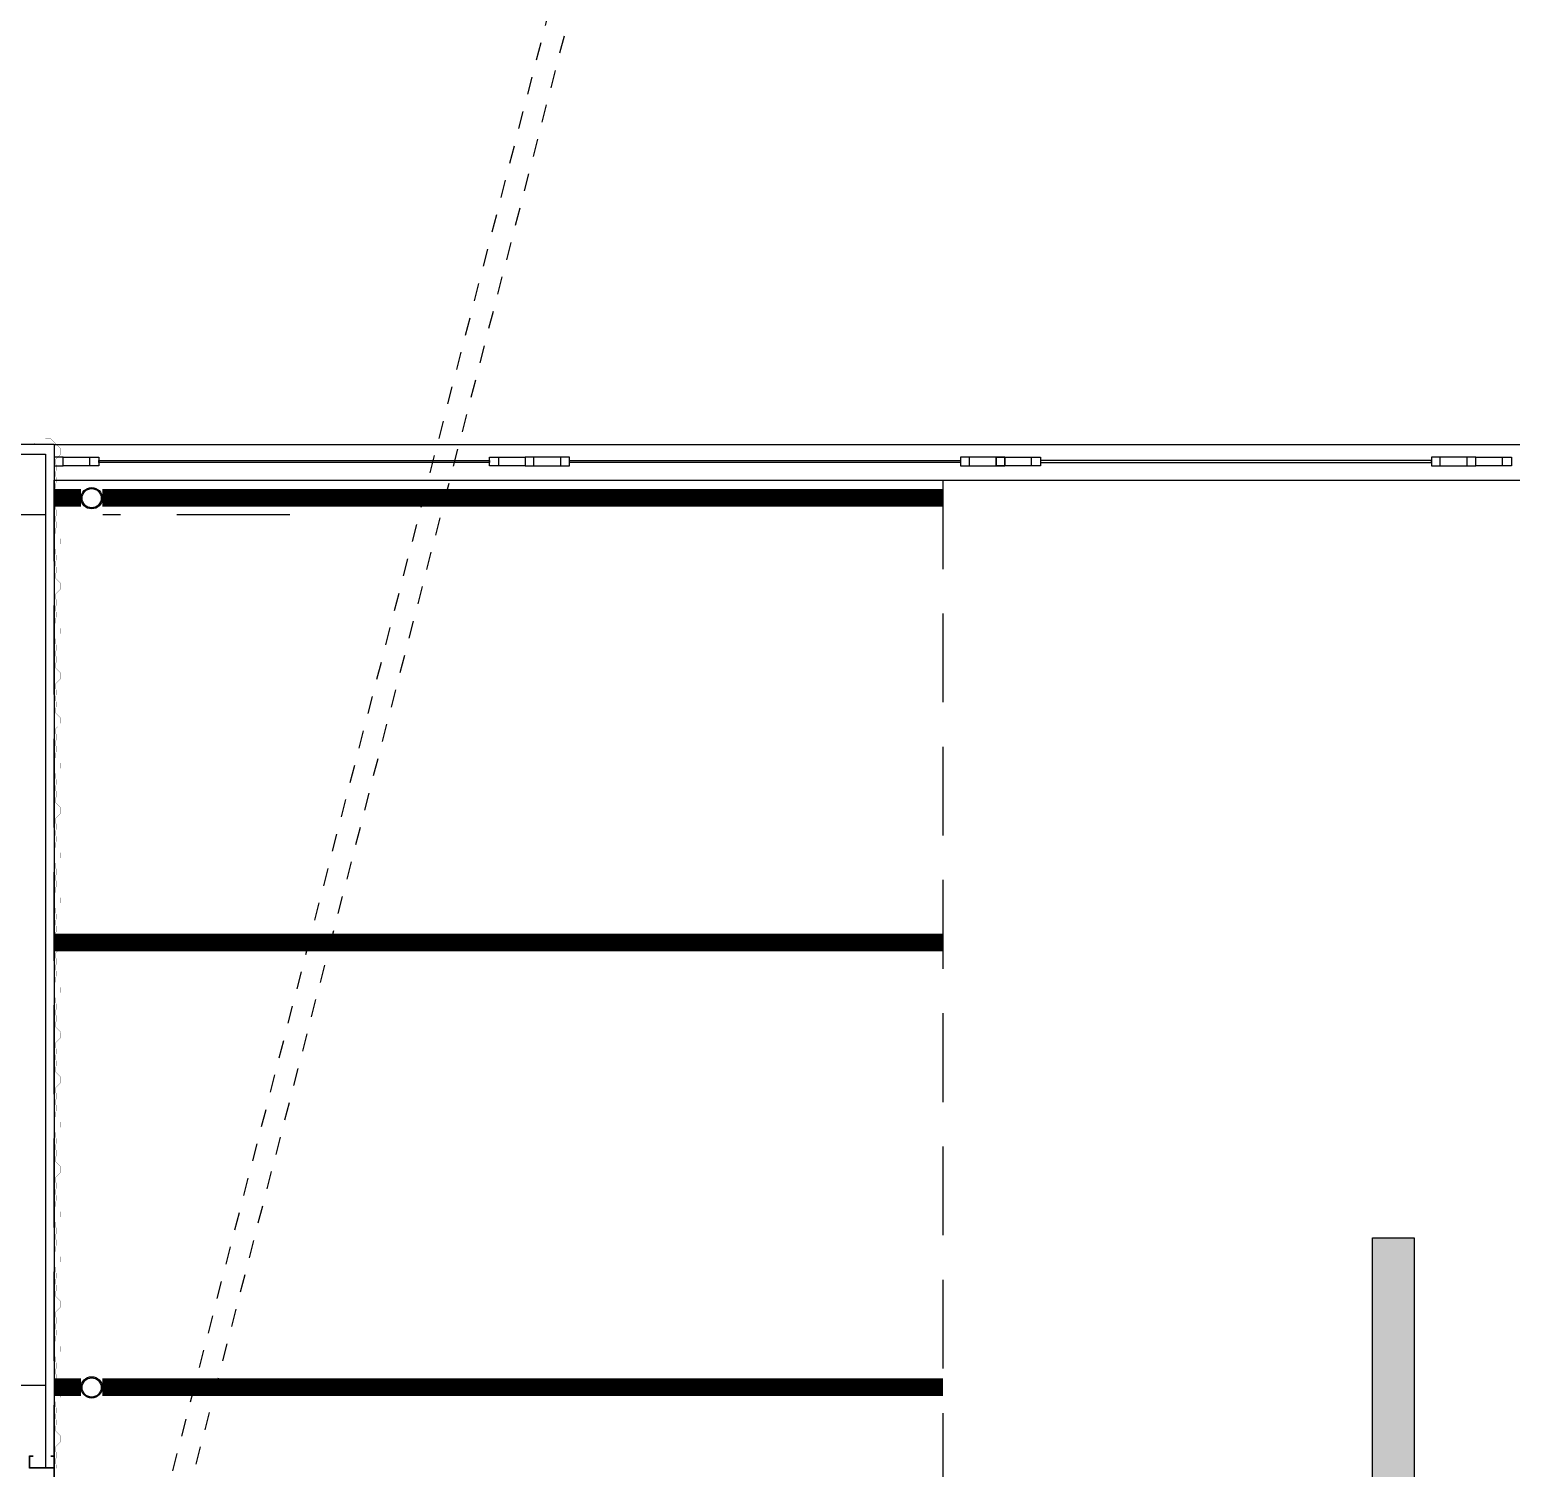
# Model space of a CAD drawing. Header units: millimetres. Extents: x -579 to 213, y -67 to 509.
# Drawn here: x 0.14 to 8.48, y 24.03 to 32.13 of the extents above; entities that cross this region are included whole.
import ezdxf
from ezdxf.xclip import XClip

# ---------------------------------------------------------------- set-up
doc = ezdxf.new("R2010")
doc.units = ezdxf.units.MM
doc.header["$LTSCALE"] = 0.1
for name, pattern in [('X REF - ANELO INST bind$0$X REF - ANELO EXT$0$DASHED', [0.75, 0.5, -0.25]), ('X REF - ANELO INST bind$0$X REF - ANELO$0$DASHDOT2', [12.7, 6.35, -3.175, 0, -3.175]), ('X REF - ANELO INST bind$0$X REF - ANELO$0$HIDDEN2', [0.1875, 0.125, -0.0625])]:
    doc.linetypes.add(name, pattern=pattern)
for name, color, linetype in [('X REF - ANELO INST bind$0$X REF - ANELO EXT$0$A-VISTAS', 8, 'Continuous'), ('X REF - ANELO INST bind$0$X REF - ANELO EXT$0$C-METALICA', 8, 'Continuous'), ('X REF - ANELO INST bind$0$X REF - ANELO EXT$0$MET-COLUMNA METALICA', 7, 'Continuous'), ('X REF - ANELO INST bind$0$X REF - ANELO EXT$0$P-PINT VIAL AMARILLA', 9, 'Continuous'), ('X REF - ANELO INST bind$0$X REF - ANELO EXT$0$PROY-MEDIASOMBRA', 8, 'X REF - ANELO INST bind$0$X REF - ANELO EXT$0$DASHED'), ('X REF - ANELO INST bind$0$X REF - ANELO$0$A-CHAPA TRAPEZOIDAL', 8, 'Continuous'), ('X REF - ANELO INST bind$0$X REF - ANELO$0$A-VISTAS', 8, 'Continuous'), ('X REF - ANELO INST bind$0$X REF - ANELO$0$MET-COLUMNA METALICA', 7, 'Continuous'), ('X REF - ANELO INST bind$0$X REF - ANELO$0$MET-CORREAS DE CV', 7, 'Continuous'), ('X REF - ANELO INST bind$0$X REF - ANELO$0$MET-EJE CABRIADAS', 8, 'X REF - ANELO INST bind$0$X REF - ANELO$0$DASHDOT2'), ('X REF - ANELO INST bind$0$X REF - ANELO$0$MET-LANA VIDRIO', 8, 'Continuous'), ('X REF - ANELO INST bind$0$X REF - ANELO$0$PROY-CAÑEROS', 8, 'X REF - ANELO INST bind$0$X REF - ANELO$0$HIDDEN2')]:
    doc.layers.add(name, color=color, linetype=linetype)
doc.linetypes.add('X REF - ANELO INST bind$0$X REF - ANELO$0$REFERENCIAL CORTE TRANSVERSAL WM$0$BATTING', pattern='A,0.00254,-2.54,[134,ltypeshp.shx,S=2.54,R=0,X=-2.54,Y=0],-5.08,[134,ltypeshp.shx,S=2.54,R=180,X=2.54,Y=0],-2.54', length=10.16254)

# ---------------------------------------------------------------- blocks, each defined once
blk = doc.blocks.new('X REF - ANELO INST bind$0$X REF - ANELO EXT$0$parking')
at = {"layer": 'X REF - ANELO INST bind$0$X REF - ANELO EXT$0$P-PINT VIAL AMARILLA', "const_width": 0.1, "elevation": -0.0001}
blk.add_lwpolyline([(-4.75, 0), (0.25, 0)], dxfattribs=at)
blk = doc.blocks.new('X REF - ANELO INST bind$0$X REF - ANELO EXT$0$flecha simple')
at = {"layer": 'X REF - ANELO INST bind$0$X REF - ANELO EXT$0$P-PINT VIAL AMARILLA', "ltscale": 0.1}
blk.add_hatch(color=256, dxfattribs=at).paths.add_polyline_path([(-0.2533, 1.4062), (0.0983, 1.4605), (0.0983, 0), (0.3326, 0), (0.3326, 1.4605), (0.6842, 1.4062), (0.2213, 2.5)])
at = {"layer": 'X REF - ANELO INST bind$0$X REF - ANELO EXT$0$P-PINT VIAL AMARILLA', "linetype": 'Continuous'}
blk.add_lwpolyline([(0.3326, 0), (0.3326, 1.4605), (0.6842, 1.4062), (0.2213, 2.5), (-0.2533, 1.4062), (0.0983, 1.4605), (0.0983, 0)], close=True, dxfattribs=at)
blk = doc.blocks.new('X REF - ANELO INST bind$0$X REF - ANELO EXT')
at = {"layer": 'X REF - ANELO INST bind$0$X REF - ANELO EXT$0$A-VISTAS'}
for p, q in [((0.2793, 29.7953), (16.7808, 29.7951)), ((0.2793, 29.5951), (16.9808, 29.5951))]:
    blk.add_line(p, q, dxfattribs=at)
at = {"layer": 'X REF - ANELO INST bind$0$X REF - ANELO EXT$0$C-METALICA'}
for p, q in [((0.3293, 29.7252), (0.4793, 29.7252)), ((2.7785, 29.7252), (2.9285, 29.7252)), ((3.1285, 29.7252), (2.9785, 29.7252)), ((5.5785, 29.7252), (5.4285, 29.7252)), ((5.6285, 29.7252), (5.7785, 29.7252)), ((8.2285, 29.7252), (8.0785, 29.7252)), ((8.2785, 29.7252), (8.4285, 29.7252)), ((0.4793, 29.6752), (0.3293, 29.6752)), ((2.9285, 29.6752), (2.7785, 29.6752)), ((2.9785, 29.6752), (3.1285, 29.6752)), ((5.4285, 29.6752), (5.5785, 29.6752)), ((5.7785, 29.6752), (5.6285, 29.6752)), ((8.0785, 29.6752), (8.2285, 29.6752)), ((8.4285, 29.6752), (8.2785, 29.6752))]:
    blk.add_line(p, q, dxfattribs=at)
for points in [[(0.3293, 29.7252), (0.2793, 29.7252), (0.2793, 29.6752), (0.3293, 29.6752)], [(0.4793, 29.7252), (0.5293, 29.7252), (0.5293, 29.6752), (0.4793, 29.6752)], [(2.7285, 29.6952), (0.5293, 29.6952), (0.5293, 29.7052), (2.7285, 29.7052)], [(2.7285, 29.7252), (2.7785, 29.7252), (2.7785, 29.6752), (2.7285, 29.6752)], [(2.9785, 29.7252), (2.9285, 29.7252), (2.9285, 29.6752), (2.9785, 29.6752)], [(3.1785, 29.7252), (3.1285, 29.7252), (3.1285, 29.6752), (3.1785, 29.6752)], [(5.3785, 29.6952), (3.1785, 29.6952), (3.1785, 29.7052), (5.3785, 29.7052)], [(5.4285, 29.7252), (5.3785, 29.7252), (5.3785, 29.6752), (5.4285, 29.6752)], [(5.6285, 29.7252), (5.5785, 29.7252), (5.5785, 29.6752), (5.6285, 29.6752)], [(5.5785, 29.7252), (5.6285, 29.7252), (5.6285, 29.6752), (5.5785, 29.6752)], [(5.7785, 29.7252), (5.8285, 29.7252), (5.8285, 29.6752), (5.7785, 29.6752)], [(5.8285, 29.6952), (8.0285, 29.6952), (8.0285, 29.7052), (5.8285, 29.7052)], [(8.0785, 29.7252), (8.0285, 29.7252), (8.0285, 29.6752), (8.0785, 29.6752)], [(8.2785, 29.7252), (8.2285, 29.7252), (8.2285, 29.6752), (8.2785, 29.6752)], [(8.4285, 29.7252), (8.4785, 29.7252), (8.4785, 29.6752), (8.4285, 29.6752)]]:
    blk.add_lwpolyline(points, close=True, dxfattribs=at)
at = {"layer": 'X REF - ANELO INST bind$0$X REF - ANELO EXT$0$MET-COLUMNA METALICA'}
for centre, radius in [((0.4893, 29.4937), 0.06), ((0.4893, 29.4937), 0.054), ((0.4893, 24.489), 0.06), ((0.4893, 24.489), 0.054)]:
    blk.add_circle(centre, radius, dxfattribs=at)
at = {"layer": 'X REF - ANELO INST bind$0$X REF - ANELO EXT$0$P-PINT VIAL AMARILLA', "const_width": 0.1}
for points in [[(0.2792, 29.4953), (0.4293, 29.4953)], [(0.5493, 29.4953), (5.2792, 29.4953)], [(0.2792, 24.4906), (0.4293, 24.4906)], [(0.2792, 24.4906), (0.4293, 24.4906)], [(0.5493, 24.4906), (5.2792, 24.4906)], [(0.5493, 24.4906), (5.2792, 24.4906)]]:
    blk.add_lwpolyline(points, dxfattribs=at)
at = {"layer": 'X REF - ANELO INST bind$0$X REF - ANELO EXT$0$PROY-MEDIASOMBRA', "ltscale": 10}
blk.add_lwpolyline([(0.2793, 19.3896), (0.2792, 29.5951), (5.2791, 29.5951), (5.2792, 19.3896), (0.2793, 19.3896)], dxfattribs=at)
at = {"xscale": -1, "rotation": 180}
blk.add_blockref('X REF - ANELO INST bind$0$X REF - ANELO EXT$0$parking', (5.0292, 26.9929, 0.004), dxfattribs=at)
at = {"extrusion": (4.59844e-06, 3.36838e-19, 1), "xscale": -0.9999999999999967, "rotation": 180}
blk.add_blockref('X REF - ANELO INST bind$0$X REF - ANELO EXT$0$flecha simple', (7.5988, 25.331, -0.0005), dxfattribs=at)
blk = doc.blocks.new('X REF - ANELO INST bind$0$X REF - ANELO')
at = {"layer": 'X REF - ANELO INST bind$0$X REF - ANELO$0$A-CHAPA TRAPEZOIDAL'}
for points in [[(0.2877, 29.7998, 0.0006, 0.0006, 0), (0.2594, 29.828, 0.0006, 0.0006, 0), (0.2294, 29.828, 0.0006, 0.0006, 0), (0.2011, 29.7998, 0.0006, 0.0006, 0), (0.1711, 29.7998, 0.0006, 0.0006, 0), (0.1671, 29.8038, 0.0006, 0.0006, 0), (0.1371, 29.8038, 0.0006, 0.0006, 0)], [(0.2917, 28.3232, 0.0006, 0.0006, 0), (0.2917, 28.3483, 0.0006, 0.0006, 0), (0.2877, 28.3523, 0.0006, 0.0006, 0), (0.2877, 28.3823, 0.0006, 0.0006, 0), (0.2917, 28.3863, 0.0006, 0.0006, 0), (0.2917, 28.4163, 0.0006, 0.0006, 0), (0.2877, 28.4203, 0.0006, 0.0006, 0), (0.2877, 28.4503, 0.0006, 0.0006, 0), (0.3159, 28.4786, 0.0006, 0.0006, 0), (0.3159, 28.5086, 0.0006, 0.0006, 0), (0.2877, 28.5369, 0.0006, 0.0006, 0), (0.2877, 28.5669, 0.0006, 0.0006, 0), (0.2917, 28.5709, 0.0006, 0.0006, 0), (0.2917, 28.6009, 0.0006, 0.0006, 0), (0.2877, 28.6049, 0.0006, 0.0006, 0), (0.2877, 28.6349, 0.0006, 0.0006, 0), (0.2917, 28.6389, 0.0006, 0.0006, 0), (0.2917, 28.6689, 0.0006, 0.0006, 0), (0.2877, 28.6729, 0.0006, 0.0006, 0), (0.2877, 28.7029, 0.0006, 0.0006, 0), (0.3159, 28.7312, 0.0006, 0.0006, 0), (0.3159, 28.7612, 0.0006, 0.0006, 0), (0.2877, 28.7895, 0.0006, 0.0006, 0), (0.2877, 28.8195, 0.0006, 0.0006, 0), (0.2917, 28.8235, 0.0006, 0.0006, 0), (0.2917, 28.8535, 0.0006, 0.0006, 0), (0.2877, 28.8575, 0.0006, 0.0006, 0), (0.2877, 28.8875, 0.0006, 0.0006, 0), (0.2917, 28.8915, 0.0006, 0.0006, 0), (0.2917, 28.9215, 0.0006, 0.0006, 0), (0.2877, 28.9255, 0.0006, 0.0006, 0), (0.2877, 28.9555, 0.0006, 0.0006, 0), (0.3159, 28.9838, 0.0006, 0.0006, 0), (0.3159, 29.0138, 0.0006, 0.0006, 0), (0.2877, 29.042, 0.0006, 0.0006, 0), (0.2877, 29.072, 0.0006, 0.0006, 0), (0.2917, 29.076, 0.0006, 0.0006, 0), (0.2917, 29.106, 0.0006, 0.0006, 0), (0.2877, 29.11, 0.0006, 0.0006, 0), (0.2877, 29.14, 0.0006, 0.0006, 0), (0.2917, 29.144, 0.0006, 0.0006, 0), (0.2917, 29.174, 0.0006, 0.0006, 0), (0.2877, 29.178, 0.0006, 0.0006, 0), (0.2877, 29.208, 0.0006, 0.0006, 0), (0.3159, 29.2363, 0.0006, 0.0006, 0), (0.3159, 29.2663, 0.0006, 0.0006, 0), (0.2877, 29.2946, 0.0006, 0.0006, 0), (0.2877, 29.3246, 0.0006, 0.0006, 0), (0.2917, 29.3286, 0.0006, 0.0006, 0), (0.2917, 29.3586, 0.0006, 0.0006, 0), (0.2877, 29.3626, 0.0006, 0.0006, 0), (0.2877, 29.3926, 0.0006, 0.0006, 0), (0.2917, 29.3966, 0.0006, 0.0006, 0), (0.2917, 29.4266, 0.0006, 0.0006, 0), (0.2877, 29.4306, 0.0006, 0.0006, 0), (0.2877, 29.4606, 0.0006, 0.0006, 0), (0.3159, 29.4889, 0.0006, 0.0006, 0), (0.3159, 29.5189, 0.0006, 0.0006, 0), (0.2877, 29.5472, 0.0006, 0.0006, 0), (0.2877, 29.5772, 0.0006, 0.0006, 0), (0.2917, 29.5812, 0.0006, 0.0006, 0), (0.2917, 29.6112, 0.0006, 0.0006, 0), (0.2877, 29.6152, 0.0006, 0.0006, 0), (0.2877, 29.6452, 0.0006, 0.0006, 0), (0.2917, 29.6492, 0.0006, 0.0006, 0), (0.2917, 29.6792, 0.0006, 0.0006, 0), (0.2877, 29.6832, 0.0006, 0.0006, 0), (0.2877, 29.7132, 0.0006, 0.0006, 0), (0.3159, 29.7415, 0.0006, 0.0006, 0), (0.3159, 29.7715, 0.0006, 0.0006, 0), (0.2877, 29.7998, 0, 0, 0)], [(0.2917, 27.0604, 0.0006, 0.0006, 0), (0.2917, 27.0855, 0.0006, 0.0006, 0), (0.2877, 27.0895, 0.0006, 0.0006, 0), (0.2877, 27.1195, 0.0006, 0.0006, 0), (0.2917, 27.1235, 0.0006, 0.0006, 0), (0.2917, 27.1535, 0.0006, 0.0006, 0), (0.2877, 27.1575, 0.0006, 0.0006, 0), (0.2877, 27.1875, 0.0006, 0.0006, 0), (0.3159, 27.2158, 0.0006, 0.0006, 0), (0.3159, 27.2458, 0.0006, 0.0006, 0), (0.2877, 27.2741, 0.0006, 0.0006, 0), (0.2877, 27.3041, 0.0006, 0.0006, 0), (0.2917, 27.3081, 0.0006, 0.0006, 0), (0.2917, 27.3381, 0.0006, 0.0006, 0), (0.2877, 27.3421, 0.0006, 0.0006, 0), (0.2877, 27.3721, 0.0006, 0.0006, 0), (0.2917, 27.3761, 0.0006, 0.0006, 0), (0.2917, 27.4061, 0.0006, 0.0006, 0), (0.2877, 27.4101, 0.0006, 0.0006, 0), (0.2877, 27.4401, 0.0006, 0.0006, 0), (0.3159, 27.4684, 0.0006, 0.0006, 0), (0.3159, 27.4984, 0.0006, 0.0006, 0), (0.2877, 27.5266, 0.0006, 0.0006, 0), (0.2877, 27.5566, 0.0006, 0.0006, 0), (0.2917, 27.5606, 0.0006, 0.0006, 0), (0.2917, 27.5906, 0.0006, 0.0006, 0), (0.2877, 27.5946, 0.0006, 0.0006, 0), (0.2877, 27.6246, 0.0006, 0.0006, 0), (0.2917, 27.6286, 0.0006, 0.0006, 0), (0.2917, 27.6586, 0.0006, 0.0006, 0), (0.2877, 27.6626, 0.0006, 0.0006, 0), (0.2877, 27.6926, 0.0006, 0.0006, 0), (0.3159, 27.7209, 0.0006, 0.0006, 0), (0.3159, 27.7509, 0.0006, 0.0006, 0), (0.2877, 27.7792, 0.0006, 0.0006, 0), (0.2877, 27.8092, 0.0006, 0.0006, 0), (0.2917, 27.8132, 0.0006, 0.0006, 0), (0.2917, 27.8432, 0.0006, 0.0006, 0), (0.2877, 27.8472, 0.0006, 0.0006, 0), (0.2877, 27.8772, 0.0006, 0.0006, 0), (0.2917, 27.8812, 0.0006, 0.0006, 0), (0.2917, 27.9112, 0.0006, 0.0006, 0), (0.2877, 27.9152, 0.0006, 0.0006, 0), (0.2877, 27.9452, 0.0006, 0.0006, 0), (0.3159, 27.9735, 0.0006, 0.0006, 0), (0.3159, 28.0035, 0.0006, 0.0006, 0), (0.2877, 28.0318, 0.0006, 0.0006, 0), (0.2877, 28.0618, 0.0006, 0.0006, 0), (0.2917, 28.0658, 0.0006, 0.0006, 0), (0.2917, 28.0958, 0.0006, 0.0006, 0), (0.2877, 28.0998, 0.0006, 0.0006, 0), (0.2877, 28.1298, 0.0006, 0.0006, 0), (0.2917, 28.1338, 0.0006, 0.0006, 0), (0.2917, 28.1638, 0.0006, 0.0006, 0), (0.2877, 28.1678, 0.0006, 0.0006, 0), (0.2877, 28.1978, 0.0006, 0.0006, 0), (0.3159, 28.2261, 0.0006, 0.0006, 0), (0.3159, 28.2561, 0.0006, 0.0006, 0), (0.2877, 28.2843, 0.0006, 0.0006, 0), (0.2877, 28.3143, 0.0006, 0.0006, 0), (0.2917, 28.3183, 0.0006, 0.0006, 0), (0.2917, 28.3483, 0.0006, 0.0006, 0), (0.2877, 28.3523, 0.0006, 0.0006, 0), (0.2877, 28.3823, 0.0006, 0.0006, 0), (0.2917, 28.3863, 0.0006, 0.0006, 0), (0.2917, 28.4163, 0.0006, 0.0006, 0), (0.2877, 28.4203, 0.0006, 0.0006, 0), (0.2877, 28.4503, 0.0006, 0.0006, 0), (0.3159, 28.4786, 0.0006, 0.0006, 0), (0.3159, 28.5086, 0.0006, 0.0006, 0), (0.2877, 28.5369, 0, 0, 0)], [(0.2917, 25.7975, 0.0006, 0.0006, 0), (0.2917, 25.8227, 0.0006, 0.0006, 0), (0.2877, 25.8267, 0.0006, 0.0006, 0), (0.2877, 25.8567, 0.0006, 0.0006, 0), (0.2917, 25.8607, 0.0006, 0.0006, 0), (0.2917, 25.8907, 0.0006, 0.0006, 0), (0.2877, 25.8947, 0.0006, 0.0006, 0), (0.2877, 25.9247, 0.0006, 0.0006, 0), (0.3159, 25.9529, 0.0006, 0.0006, 0), (0.3159, 25.9829, 0.0006, 0.0006, 0), (0.2877, 26.0112, 0.0006, 0.0006, 0), (0.2877, 26.0412, 0.0006, 0.0006, 0), (0.2917, 26.0452, 0.0006, 0.0006, 0), (0.2917, 26.0752, 0.0006, 0.0006, 0), (0.2877, 26.0792, 0.0006, 0.0006, 0), (0.2877, 26.1092, 0.0006, 0.0006, 0), (0.2917, 26.1132, 0.0006, 0.0006, 0), (0.2917, 26.1432, 0.0006, 0.0006, 0), (0.2877, 26.1472, 0.0006, 0.0006, 0), (0.2877, 26.1772, 0.0006, 0.0006, 0), (0.3159, 26.2055, 0.0006, 0.0006, 0), (0.3159, 26.2355, 0.0006, 0.0006, 0), (0.2877, 26.2638, 0.0006, 0.0006, 0), (0.2877, 26.2938, 0.0006, 0.0006, 0), (0.2917, 26.2978, 0.0006, 0.0006, 0), (0.2917, 26.3278, 0.0006, 0.0006, 0), (0.2877, 26.3318, 0.0006, 0.0006, 0), (0.2877, 26.3618, 0.0006, 0.0006, 0), (0.2917, 26.3658, 0.0006, 0.0006, 0), (0.2917, 26.3958, 0.0006, 0.0006, 0), (0.2877, 26.3998, 0.0006, 0.0006, 0), (0.2877, 26.4298, 0.0006, 0.0006, 0), (0.3159, 26.4581, 0.0006, 0.0006, 0), (0.3159, 26.4881, 0.0006, 0.0006, 0), (0.2877, 26.5164, 0.0006, 0.0006, 0), (0.2877, 26.5464, 0.0006, 0.0006, 0), (0.2917, 26.5504, 0.0006, 0.0006, 0), (0.2917, 26.5804, 0.0006, 0.0006, 0), (0.2877, 26.5844, 0.0006, 0.0006, 0), (0.2877, 26.6144, 0.0006, 0.0006, 0), (0.2917, 26.6184, 0.0006, 0.0006, 0), (0.2917, 26.6484, 0.0006, 0.0006, 0), (0.2877, 26.6524, 0.0006, 0.0006, 0), (0.2877, 26.6824, 0.0006, 0.0006, 0), (0.3159, 26.7106, 0.0006, 0.0006, 0), (0.3159, 26.7406, 0.0006, 0.0006, 0), (0.2877, 26.7689, 0.0006, 0.0006, 0), (0.2877, 26.7989, 0.0006, 0.0006, 0), (0.2917, 26.8029, 0.0006, 0.0006, 0), (0.2917, 26.8329, 0.0006, 0.0006, 0), (0.2877, 26.8369, 0.0006, 0.0006, 0), (0.2877, 26.8669, 0.0006, 0.0006, 0), (0.2917, 26.8709, 0.0006, 0.0006, 0), (0.2917, 26.9009, 0.0006, 0.0006, 0), (0.2877, 26.9049, 0.0006, 0.0006, 0), (0.2877, 26.9349, 0.0006, 0.0006, 0), (0.3159, 26.9632, 0.0006, 0.0006, 0), (0.3159, 26.9932, 0.0006, 0.0006, 0), (0.2877, 27.0215, 0.0006, 0.0006, 0), (0.2877, 27.0515, 0.0006, 0.0006, 0), (0.2917, 27.0555, 0.0006, 0.0006, 0), (0.2917, 27.0855, 0.0006, 0.0006, 0), (0.2877, 27.0895, 0.0006, 0.0006, 0), (0.2877, 27.1195, 0.0006, 0.0006, 0), (0.2917, 27.1235, 0.0006, 0.0006, 0), (0.2917, 27.1535, 0.0006, 0.0006, 0), (0.2877, 27.1575, 0.0006, 0.0006, 0), (0.2877, 27.1875, 0.0006, 0.0006, 0), (0.3159, 27.2158, 0.0006, 0.0006, 0), (0.3159, 27.2458, 0.0006, 0.0006, 0), (0.2877, 27.2741, 0, 0, 0)], [(0.2917, 24.5347, 0.0006, 0.0006, 0), (0.2917, 24.5598, 0.0006, 0.0006, 0), (0.2877, 24.5638, 0.0006, 0.0006, 0), (0.2877, 24.5938, 0.0006, 0.0006, 0), (0.2917, 24.5978, 0.0006, 0.0006, 0), (0.2917, 24.6278, 0.0006, 0.0006, 0), (0.2877, 24.6318, 0.0006, 0.0006, 0), (0.2877, 24.6618, 0.0006, 0.0006, 0), (0.3159, 24.6901, 0.0006, 0.0006, 0), (0.3159, 24.7201, 0.0006, 0.0006, 0), (0.2877, 24.7484, 0.0006, 0.0006, 0), (0.2877, 24.7784, 0.0006, 0.0006, 0), (0.2917, 24.7824, 0.0006, 0.0006, 0), (0.2917, 24.8124, 0.0006, 0.0006, 0), (0.2877, 24.8164, 0.0006, 0.0006, 0), (0.2877, 24.8464, 0.0006, 0.0006, 0), (0.2917, 24.8504, 0.0006, 0.0006, 0), (0.2917, 24.8804, 0.0006, 0.0006, 0), (0.2877, 24.8844, 0.0006, 0.0006, 0), (0.2877, 24.9144, 0.0006, 0.0006, 0), (0.3159, 24.9427, 0.0006, 0.0006, 0), (0.3159, 24.9727, 0.0006, 0.0006, 0), (0.2877, 25.001, 0.0006, 0.0006, 0), (0.2877, 25.031, 0.0006, 0.0006, 0), (0.2917, 25.035, 0.0006, 0.0006, 0), (0.2917, 25.065, 0.0006, 0.0006, 0), (0.2877, 25.069, 0.0006, 0.0006, 0), (0.2877, 25.099, 0.0006, 0.0006, 0), (0.2917, 25.103, 0.0006, 0.0006, 0), (0.2917, 25.133, 0.0006, 0.0006, 0), (0.2877, 25.137, 0.0006, 0.0006, 0), (0.2877, 25.167, 0.0006, 0.0006, 0), (0.3159, 25.1952, 0.0006, 0.0006, 0), (0.3159, 25.2252, 0.0006, 0.0006, 0), (0.2877, 25.2535, 0.0006, 0.0006, 0), (0.2877, 25.2835, 0.0006, 0.0006, 0), (0.2917, 25.2875, 0.0006, 0.0006, 0), (0.2917, 25.3175, 0.0006, 0.0006, 0), (0.2877, 25.3215, 0.0006, 0.0006, 0), (0.2877, 25.3515, 0.0006, 0.0006, 0), (0.2917, 25.3555, 0.0006, 0.0006, 0), (0.2917, 25.3855, 0.0006, 0.0006, 0), (0.2877, 25.3895, 0.0006, 0.0006, 0), (0.2877, 25.4195, 0.0006, 0.0006, 0), (0.3159, 25.4478, 0.0006, 0.0006, 0), (0.3159, 25.4778, 0.0006, 0.0006, 0), (0.2877, 25.5061, 0.0006, 0.0006, 0), (0.2877, 25.5361, 0.0006, 0.0006, 0), (0.2917, 25.5401, 0.0006, 0.0006, 0), (0.2917, 25.5701, 0.0006, 0.0006, 0), (0.2877, 25.5741, 0.0006, 0.0006, 0), (0.2877, 25.6041, 0.0006, 0.0006, 0), (0.2917, 25.6081, 0.0006, 0.0006, 0), (0.2917, 25.6381, 0.0006, 0.0006, 0), (0.2877, 25.6421, 0.0006, 0.0006, 0), (0.2877, 25.6721, 0.0006, 0.0006, 0), (0.3159, 25.7004, 0.0006, 0.0006, 0), (0.3159, 25.7304, 0.0006, 0.0006, 0), (0.2877, 25.7587, 0.0006, 0.0006, 0), (0.2877, 25.7887, 0.0006, 0.0006, 0), (0.2917, 25.7927, 0.0006, 0.0006, 0), (0.2917, 25.8227, 0.0006, 0.0006, 0), (0.2877, 25.8267, 0.0006, 0.0006, 0), (0.2877, 25.8567, 0.0006, 0.0006, 0), (0.2917, 25.8607, 0.0006, 0.0006, 0), (0.2917, 25.8907, 0.0006, 0.0006, 0), (0.2877, 25.8947, 0.0006, 0.0006, 0), (0.2877, 25.9247, 0.0006, 0.0006, 0), (0.3159, 25.9529, 0.0006, 0.0006, 0), (0.3159, 25.9829, 0.0006, 0.0006, 0), (0.2877, 26.0112, 0, 0, 0)], [(0.2917, 24.0344, 0.0006, 0.0006, 0), (0.2917, 24.0547, 0.0006, 0.0006, 0), (0.2877, 24.0587, 0.0006, 0.0006, 0), (0.2877, 24.0887, 0.0006, 0.0006, 0), (0.2917, 24.0927, 0.0006, 0.0006, 0), (0.2917, 24.1227, 0.0006, 0.0006, 0), (0.2877, 24.1267, 0.0006, 0.0006, 0), (0.2877, 24.1567, 0.0006, 0.0006, 0), (0.3159, 24.185, 0.0006, 0.0006, 0), (0.3159, 24.215, 0.0006, 0.0006, 0), (0.2877, 24.2432, 0.0006, 0.0006, 0), (0.2877, 24.2732, 0.0006, 0.0006, 0), (0.2917, 24.2772, 0.0006, 0.0006, 0), (0.2917, 24.3072, 0.0006, 0.0006, 0), (0.2877, 24.3112, 0.0006, 0.0006, 0), (0.2877, 24.3412, 0.0006, 0.0006, 0), (0.2917, 24.3452, 0.0006, 0.0006, 0), (0.2917, 24.3752, 0.0006, 0.0006, 0), (0.2877, 24.3792, 0.0006, 0.0006, 0), (0.2877, 24.4092, 0.0006, 0.0006, 0), (0.3159, 24.4375, 0.0006, 0.0006, 0), (0.3159, 24.4675, 0.0006, 0.0006, 0), (0.2877, 24.4958, 0.0006, 0.0006, 0), (0.2877, 24.5258, 0.0006, 0.0006, 0), (0.2917, 24.5298, 0.0006, 0.0006, 0), (0.2917, 24.5598, 0.0006, 0.0006, 0), (0.2877, 24.5638, 0.0006, 0.0006, 0), (0.2877, 24.5938, 0.0006, 0.0006, 0), (0.2917, 24.5978, 0.0006, 0.0006, 0), (0.2917, 24.6278, 0.0006, 0.0006, 0), (0.2877, 24.6318, 0.0006, 0.0006, 0), (0.2877, 24.6618, 0.0006, 0.0006, 0), (0.3159, 24.6901, 0.0006, 0.0006, 0), (0.3159, 24.7201, 0.0006, 0.0006, 0), (0.2877, 24.7484, 0, 0, 0)]]:
    blk.add_lwpolyline(points, format="xyseb", dxfattribs=at)
at = {"layer": 'X REF - ANELO INST bind$0$X REF - ANELO$0$A-VISTAS'}
blk.add_line((0.2793, 24.0488), (0.2803, 18.9705, 0.0039), dxfattribs=at)
at = {"layer": 'X REF - ANELO INST bind$0$X REF - ANELO$0$MET-COLUMNA METALICA'}
for points in [[(0.2599, 24.1044), (0.2761, 24.1044, -0.414214), (0.2791, 24.1014), (0.2791, 24.0374, -0.414214), (0.2761, 24.0344), (0.1421, 24.0344, -0.414214), (0.1391, 24.0374), (0.1391, 24.1014, -0.414214), (0.1421, 24.1044), (0.1594, 24.1044)], [(0.2599, 24.1019), (0.2761, 24.1019, -0.414214), (0.2766, 24.1014), (0.2766, 24.0374, -0.414214), (0.2761, 24.0369), (0.1421, 24.0369, -0.414214), (0.1416, 24.0374), (0.1416, 24.1014, -0.414214), (0.1421, 24.1019), (0.1594, 24.1019)]]:
    blk.add_lwpolyline(points, format="xyb", dxfattribs=at)
at = {"layer": 'X REF - ANELO INST bind$0$X REF - ANELO$0$MET-CORREAS DE CV'}
for p, q in [((0.2791, 29.795), (-26.2426, 29.795)), ((0.2791, 29.795, 0), (0.2791, 24.1015))]:
    blk.add_line(p, q, dxfattribs=at)
at = {"layer": 'X REF - ANELO INST bind$0$X REF - ANELO$0$MET-EJE CABRIADAS'}
for p, q in [((1.6043, 29.3999), (-54.2799, 29.3999)), ((1.6043, 24.4999), (-54.2799, 24.4999))]:
    blk.add_line(p, q, dxfattribs=at)
at = {"layer": 'X REF - ANELO INST bind$0$X REF - ANELO$0$MET-LANA VIDRIO', "linetype": 'X REF - ANELO INST bind$0$X REF - ANELO$0$REFERENCIAL CORTE TRANSVERSAL WM$0$BATTING', "ltscale": 0.025}
blk.add_lwpolyline([(-26.2426, 29.7415), (0.229, 29.7415), (0.2292, 24.037)], dxfattribs=at)
at = {"layer": 'X REF - ANELO INST bind$0$X REF - ANELO$0$PROY-CAÑEROS', "elevation": -0.0001}
blk.add_lwpolyline([(0.547, 22.4712), (5.5239, 41.778), (5.6439, 41.778), (0.667, 22.4712)], close=True, dxfattribs=at)
blk.add_blockref('X REF - ANELO INST bind$0$X REF - ANELO EXT', (0, 0))
blk = doc.blocks.new('X REF - ANELO INST bind')
ref = blk.add_blockref('X REF - ANELO INST bind$0$X REF - ANELO', (0, 0))
XClip(ref).set_block_clipping_path([(-76.9680737415, -24.7711317477), (92.9860355418, 61.1669630168)])

msp = doc.modelspace()

# ---------------------------------------------------------------- block references
msp.add_blockref('X REF - ANELO INST bind', (0, 0))

doc.saveas('drawing.dxf')
